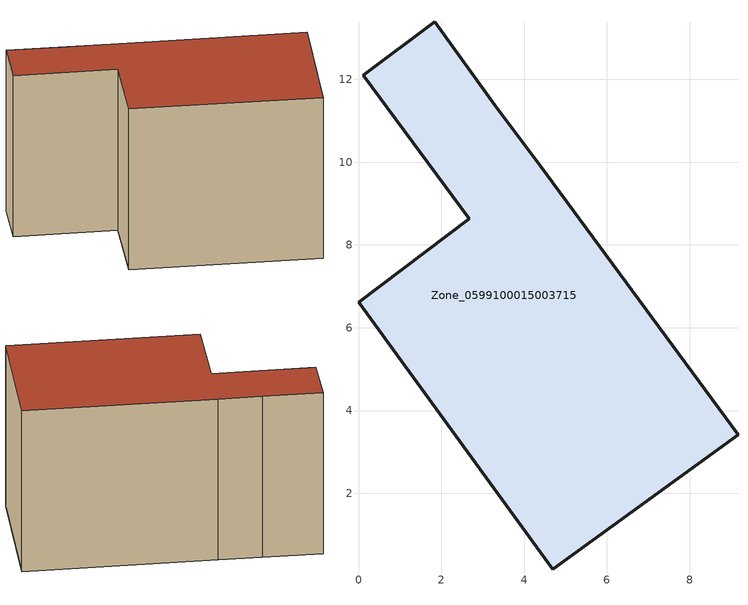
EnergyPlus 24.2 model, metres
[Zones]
Zone_0599100015003715
 floor ground (C_G): 9.16,3.42 4.7,0.17 0,6.62 2.67,8.63 0.12,12.1 1.84,13.39 3.3,11.36 4.39,9.91 z2.13
 wall outside (C_F): 9.16,3.42 4.39,9.91 3.3,11.36 1.84,13.39 0.12,12.1 2.67,8.63 0,6.62 4.7,0.17 9.16,3.42 z2.13:9.64
 roof outside (C_R): 4.7,0.17 9.16,3.42 4.39,9.91 3.3,11.36 1.84,13.39 0.12,12.1 2.67,8.63 0,6.62 z9.64
[BUILDING]
Pand.0599100015003715: North Axis=0; Terrain=City; Loads Convergence Tolerance Value=0.04; Temperature Convergence Tolerance Value=0.4; Solar Distribution=FullExterior; Maximum Number of Warmup Days=25; Minimum Number of Warmup Days=1
[Site:Location]
Rotterdam.The.Hague.AP_ZH_NLD Design_Conditions: Latitude=51.96; Longitude=4.45; Time Zone=1; Elevation=-4.5
[SITE:GROUNDTEMPERATURE:BUILDINGSURFACE]
18, 18, 18, 18, 18, 18, 18, 18, 18, 18, 18, 18
[MATERIAL] Thermal Absorptance=0.9; Solar Absorptance=0.7; Visible Absorptance=0.7
Name | Roughness | Thickness | Conductivity | Density | Specific Heat
G.TI.1975-1991 | MediumSmooth | 0.15 | 0.288461 | 540 | 1210
F.TI.1975-1991 | Rough | 0.3 | 0.230769 | 1920 | 840
R.TI.1975-1991 | MediumRough | 0.2 | 0.153846 | 1500 | 1000
[CONSTRUCTION]
C_G: G.TI.1975-1991
C_F: F.TI.1975-1991
C_R: R.TI.1975-1991
[ZONE]
Zone_0599100015003715: Type=1; Multiplier=1; Ceiling Height=Autocalculate; Volume=Autocalculate; Floor Area=autocalculate; Part of Total Floor Area=Yes
[ZONEINFILTRATION:DESIGNFLOWRATE]
Infil_Zone_0599100015003715: Zone or ZoneList or Space or SpaceList=Zone_0599100015003715; Schedule=AlwaysOn; Design Flow Rate Calculation Method=Flow/Area; Flow Rate per Floor Area=0.003; Constant Term Coefficient=1; Temperature Term Coefficient=0; Velocity Term Coefficient=0; Velocity Squared Term Coefficient=0
[HVACTEMPLATE:ZONE:IDEALLOADSAIRSYSTEM]
Zone_0599100015003715: Maximum Heating Supply Air Temperature=50; Minimum Cooling Supply Air Temperature=13; Maximum Heating Supply Air Humidity Ratio=0.0156; Minimum Cooling Supply Air Humidity Ratio=0.0077; Heating Limit=NoLimit; Cooling Limit=NoLimit; Dehumidification Control Type=ConstantSensibleHeatRatio; Cooling Sensible Heat Ratio=0.7; Dehumidification Setpoint=60; Humidification Control Type=None; Humidification Setpoint=30; Outdoor Air Method=None; Outdoor Air Flow Rate per Person=0.00944; Outdoor Air Flow Rate per Zone Floor Area=0; Outdoor Air Flow Rate per Zone=0; Demand Controlled Ventilation Type=None; Outdoor Air Economizer Type=NoEconomizer; Heat Recovery Type=None; Sensible Heat Recovery Effectiveness=0.7; Latent Heat Recovery Effectiveness=0.65
[ZONECONTROL:THERMOSTAT]
ThermostatControl_Zone_0599100015003715: Zone or ZoneList=Zone_0599100015003715; Control Type Schedule=DualSetpointControlType; Control 1=Thermostat_Zone_0599100015003715; Temperature Difference Between Cutout And Setpoint=0
[THERMOSTATSETPOINT:DUALSETPOINT]
Thermostat_Zone_0599100015003715: Heating Setpoint Temperature Schedule=HeatingSetpoint_Zone_0599100015003715; Cooling Setpoint Temperature Schedule=CoolingSetpoint_Zone_0599100015003715
[SCHEDULE:COMPACT]
HeatingSetpoint_Zone_0599100015003715: Through: 12/31, For: AllDays, Until: 24:00, 21
CoolingSetpoint_Zone_0599100015003715: Through: 12/31, For: AllDays, Until: 24:00, 24
DualSetpointControlType: Through: 12/31, For: AllDays, Until: 24:00, 4
AlwaysOn: Through: 12/31, For: AllDays, Until: 24:00, 1
